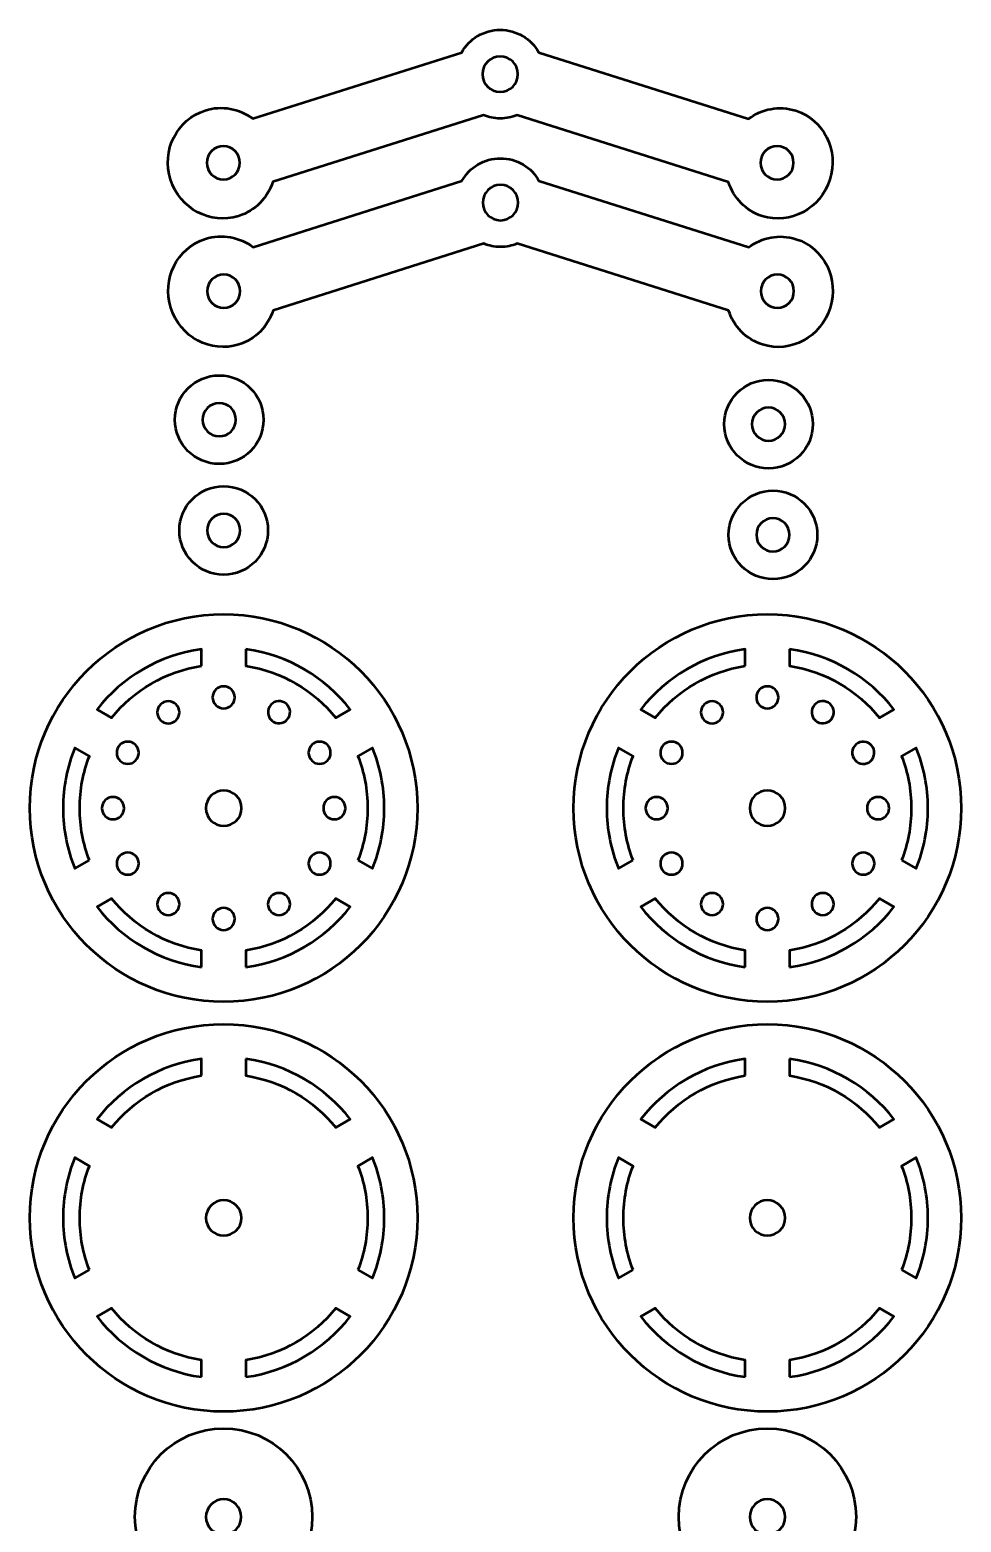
# Model space of a CAD drawing. Header units: inches. Extents: x -370 to 849, y -422 to 797.
# Drawn here: x -66.3 to 17.8, y 661.5 to 796.3 of the extents above; entities that cross this region are included whole.
import ezdxf

# ---------------------------------------------------------------- set-up
doc = ezdxf.new("R2010")
doc.units = ezdxf.units.IN
doc.header["$MEASUREMENT"] = 0
doc.layers.add('Layer 1', color=7, linetype='Continuous')

# ---------------------------------------------------------------- blocks, each defined once
blk = doc.blocks.new('block 30')
at = {"layer": 'Layer 1', "color": 7, "lineweight": 50, "true_color": 0xffffff}
for points, knots in [([(-48.82, 743.49), (-58.48, 743.49), (-66.31, 735.65), (-66.31, 725.99), (-66.31, 716.32), (-58.48, 708.49), (-48.82, 708.49), (-39.15, 708.49), (-31.32, 716.32), (-31.32, 725.99), (-31.31, 735.65), (-39.15, 743.49), (-48.82, 743.49)], [0, 0, 0, 0, 1, 1, 1, 2, 2, 2, 3, 3, 3, 4, 4, 4, 4]), ([(-50.81, 738.83), (-54.08, 738.33), (-56.95, 736.6), (-58.94, 734.14), (-58.94, 734.14), (-60.25, 734.89), (-60.25, 734.89), (-57.98, 737.8), (-54.64, 739.82), (-50.81, 740.34), (-50.81, 740.34), (-50.81, 738.83), (-50.81, 738.83)], [0, 0, 0, 0, 1, 1, 1, 2, 2, 2, 3, 3, 3, 4, 4, 4, 4]), ([(-46.81, 740.34), (-42.99, 739.82), (-39.65, 737.8), (-37.38, 734.9), (-37.38, 734.9), (-38.69, 734.14), (-38.69, 734.14), (-40.68, 736.6), (-43.54, 738.33), (-46.81, 738.83), (-46.81, 738.83), (-46.81, 740.34), (-46.81, 740.34)], [0, 0, 0, 0, 1, 1, 1, 2, 2, 2, 3, 3, 3, 4, 4, 4, 4]), ([(-60.94, 721.29), (-60.94, 721.29), (-62.25, 720.54), (-62.25, 720.54), (-62.94, 722.22), (-63.32, 724.06), (-63.32, 725.98), (-63.32, 727.91), (-62.94, 729.75), (-62.25, 731.43), (-62.25, 731.43), (-60.94, 730.68), (-60.94, 730.68), (-61.5, 729.22), (-61.81, 727.64), (-61.81, 725.98), (-61.81, 724.33), (-61.5, 722.75), (-60.94, 721.29)], [0, 0, 0, 0, 1, 1, 1, 2, 2, 2, 3, 3, 3, 4, 4, 4, 5, 5, 5, 6, 6, 6, 6]), ([(-36.69, 721.29), (-36.13, 722.75), (-35.81, 724.33), (-35.81, 725.98), (-35.81, 727.64), (-36.13, 729.22), (-36.69, 730.67), (-36.69, 730.67), (-35.38, 731.43), (-35.38, 731.43), (-34.69, 729.75), (-34.31, 727.91), (-34.31, 725.98), (-34.31, 724.06), (-34.69, 722.22), (-35.38, 720.54), (-35.38, 720.54), (-36.69, 721.29), (-36.69, 721.29)], [0, 0, 0, 0, 1, 1, 1, 2, 2, 2, 3, 3, 3, 4, 4, 4, 5, 5, 5, 6, 6, 6, 6]), ([(-48.81, 724.38), (-49.7, 724.38), (-50.41, 725.1), (-50.41, 725.98), (-50.41, 726.87), (-49.7, 727.58), (-48.81, 727.58), (-47.93, 727.58), (-47.21, 726.87), (-47.21, 725.98), (-47.21, 725.1), (-47.93, 724.38), (-48.81, 724.38)], [0, 0, 0, 0, 1, 1, 1, 2, 2, 2, 3, 3, 3, 4, 4, 4, 4]), ([(-50.81, 711.62), (-54.64, 712.15), (-57.98, 714.17), (-60.25, 717.07), (-60.25, 717.07), (-58.93, 717.83), (-58.93, 717.83), (-56.95, 715.37), (-54.08, 713.64), (-50.81, 713.14), (-50.81, 713.14), (-50.81, 711.62), (-50.81, 711.62), (-50.81, 711.62), (-50.81, 711.62), (-50.81, 711.62)], [0, 0, 0, 0, 1, 1, 1, 2, 2, 2, 3, 3, 3, 4, 4, 4, 5, 5, 5, 5]), ([(-46.81, 711.62), (-46.81, 711.62), (-46.81, 713.14), (-46.81, 713.14), (-43.54, 713.64), (-40.68, 715.37), (-38.69, 717.83), (-38.69, 717.83), (-37.38, 717.07), (-37.38, 717.07), (-39.65, 714.17), (-42.99, 712.15), (-46.81, 711.62)], [0, 0, 0, 0, 1, 1, 1, 2, 2, 2, 3, 3, 3, 4, 4, 4, 4]), ([(-48.82, 706.48), (-58.48, 706.48), (-66.31, 698.65), (-66.31, 688.98), (-66.31, 679.32), (-58.48, 671.49), (-48.82, 671.49), (-39.15, 671.49), (-31.32, 679.32), (-31.32, 688.98), (-31.31, 698.65), (-39.15, 706.48), (-48.82, 706.48)], [0, 0, 0, 0, 1, 1, 1, 2, 2, 2, 3, 3, 3, 4, 4, 4, 4]), ([(-50.81, 701.83), (-54.08, 701.33), (-56.95, 699.6), (-58.94, 697.14), (-58.94, 697.14), (-60.25, 697.89), (-60.25, 697.89), (-57.98, 700.8), (-54.64, 702.82), (-50.81, 703.34), (-50.81, 703.34), (-50.81, 701.83), (-50.81, 701.83)], [0, 0, 0, 0, 1, 1, 1, 2, 2, 2, 3, 3, 3, 4, 4, 4, 4]), ([(-46.81, 703.34), (-42.99, 702.82), (-39.65, 700.8), (-37.38, 697.9), (-37.38, 697.9), (-38.69, 697.14), (-38.69, 697.14), (-40.68, 699.6), (-43.54, 701.33), (-46.81, 701.83), (-46.81, 701.83), (-46.81, 703.34), (-46.81, 703.34)], [0, 0, 0, 0, 1, 1, 1, 2, 2, 2, 3, 3, 3, 4, 4, 4, 4]), ([(-60.94, 684.29), (-60.94, 684.29), (-62.25, 683.54), (-62.25, 683.54), (-62.94, 685.22), (-63.32, 687.06), (-63.32, 688.98), (-63.32, 690.91), (-62.94, 692.75), (-62.25, 694.43), (-62.25, 694.43), (-60.94, 693.67), (-60.94, 693.67), (-61.5, 692.22), (-61.81, 690.64), (-61.81, 688.98), (-61.81, 687.33), (-61.5, 685.75), (-60.94, 684.29)], [0, 0, 0, 0, 1, 1, 1, 2, 2, 2, 3, 3, 3, 4, 4, 4, 5, 5, 5, 6, 6, 6, 6]), ([(-36.69, 684.29), (-36.13, 685.75), (-35.81, 687.33), (-35.81, 688.98), (-35.81, 690.64), (-36.13, 692.22), (-36.69, 693.67), (-36.69, 693.67), (-35.38, 694.43), (-35.38, 694.43), (-34.69, 692.75), (-34.31, 690.91), (-34.31, 688.98), (-34.31, 687.06), (-34.69, 685.22), (-35.38, 683.54), (-35.38, 683.54), (-36.69, 684.29), (-36.69, 684.29)], [0, 0, 0, 0, 1, 1, 1, 2, 2, 2, 3, 3, 3, 4, 4, 4, 5, 5, 5, 6, 6, 6, 6]), ([(-48.81, 687.38), (-49.7, 687.38), (-50.41, 688.1), (-50.41, 688.98), (-50.41, 689.87), (-49.7, 690.58), (-48.81, 690.58), (-47.93, 690.58), (-47.21, 689.87), (-47.21, 688.98), (-47.21, 688.1), (-47.93, 687.38), (-48.81, 687.38)], [0, 0, 0, 0, 1, 1, 1, 2, 2, 2, 3, 3, 3, 4, 4, 4, 4]), ([(-50.81, 674.62), (-54.64, 675.15), (-57.98, 677.17), (-60.25, 680.07), (-60.25, 680.07), (-58.93, 680.83), (-58.93, 680.83), (-56.95, 678.37), (-54.08, 676.64), (-50.81, 676.14), (-50.81, 676.14), (-50.81, 674.62), (-50.81, 674.62), (-50.81, 674.62), (-50.81, 674.62), (-50.81, 674.62)], [0, 0, 0, 0, 1, 1, 1, 2, 2, 2, 3, 3, 3, 4, 4, 4, 5, 5, 5, 5]), ([(-46.81, 674.62), (-46.81, 674.62), (-46.81, 676.14), (-46.81, 676.14), (-43.54, 676.64), (-40.68, 678.37), (-38.69, 680.83), (-38.69, 680.83), (-37.38, 680.07), (-37.38, 680.07), (-39.65, 677.17), (-42.99, 675.15), (-46.81, 674.62)], [0, 0, 0, 0, 1, 1, 1, 2, 2, 2, 3, 3, 3, 4, 4, 4, 4]), ([(-48.82, 669.98), (-53.23, 669.98), (-56.82, 666.4), (-56.82, 661.98), (-56.82, 657.57), (-53.23, 653.98), (-48.82, 653.98), (-44.4, 653.98), (-40.81, 657.57), (-40.81, 661.98), (-40.82, 666.4), (-44.4, 669.98), (-48.82, 669.98)], [0, 0, 0, 0, 1, 1, 1, 2, 2, 2, 3, 3, 3, 4, 4, 4, 4]), ([(-48.82, 660.38), (-49.7, 660.38), (-50.41, 661.1), (-50.41, 661.98), (-50.41, 662.87), (-49.7, 663.58), (-48.82, 663.58), (-47.93, 663.58), (-47.22, 662.87), (-47.22, 661.98), (-47.22, 661.1), (-47.93, 660.38), (-48.82, 660.38)], [0, 0, 0, 0, 1, 1, 1, 2, 2, 2, 3, 3, 3, 4, 4, 4, 4])]:
    blk.add_open_spline(points, degree=3, knots=knots, dxfattribs=at)
at = {"layer": 'Layer 1', "color": 240, "lineweight": 50, "true_color": 0xed1c24}
for points in [[(-48.81, 736.98), (-48.26, 736.98), (-47.81, 736.54), (-47.81, 735.98), (-47.81, 735.43), (-48.26, 734.98), (-48.81, 734.98), (-49.37, 734.98), (-49.81, 735.43), (-49.81, 735.98), (-49.81, 736.54), (-49.37, 736.98), (-48.81, 736.98)], [(-42.95, 734.14), (-43.22, 733.67), (-43.84, 733.5), (-44.31, 733.78), (-44.79, 734.05), (-44.95, 734.67), (-44.68, 735.14), (-44.4, 735.62), (-43.79, 735.79), (-43.31, 735.51), (-42.84, 735.23), (-42.67, 734.62), (-42.95, 734.14)], [(-53.81, 735.64), (-53.26, 735.64), (-52.81, 735.2), (-52.81, 734.64), (-52.81, 734.09), (-53.26, 733.64), (-53.81, 733.64), (-54.37, 733.64), (-54.81, 734.09), (-54.81, 734.64), (-54.81, 735.2), (-54.37, 735.64), (-53.81, 735.64)], [(-57.47, 731.98), (-56.92, 731.98), (-56.48, 731.54), (-56.48, 730.98), (-56.48, 730.43), (-56.92, 729.98), (-57.47, 729.98), (-58.03, 729.98), (-58.47, 730.43), (-58.47, 730.98), (-58.47, 731.54), (-58.03, 731.98), (-57.47, 731.98)], [(-40.15, 731.98), (-39.6, 731.98), (-39.15, 731.54), (-39.15, 730.98), (-39.15, 730.43), (-39.6, 729.98), (-40.15, 729.98), (-40.71, 729.98), (-41.15, 730.43), (-41.15, 730.98), (-41.15, 731.54), (-40.71, 731.98), (-40.15, 731.98)], [(-58.81, 726.98), (-58.26, 726.98), (-57.81, 726.54), (-57.81, 725.98), (-57.81, 725.43), (-58.26, 724.98), (-58.81, 724.98), (-59.37, 724.98), (-59.81, 725.43), (-59.81, 725.98), (-59.81, 726.54), (-59.37, 726.98), (-58.81, 726.98)], [(-38.81, 726.98), (-38.26, 726.98), (-37.81, 726.54), (-37.81, 725.98), (-37.81, 725.43), (-38.26, 724.98), (-38.81, 724.98), (-39.37, 724.98), (-39.81, 725.43), (-39.81, 725.98), (-39.81, 726.54), (-39.37, 726.98), (-38.81, 726.98)], [(-57.47, 721.98), (-56.92, 721.98), (-56.48, 721.54), (-56.48, 720.98), (-56.48, 720.43), (-56.92, 719.98), (-57.47, 719.98), (-58.03, 719.98), (-58.47, 720.43), (-58.47, 720.98), (-58.47, 721.54), (-58.03, 721.98), (-57.47, 721.98)], [(-40.15, 721.98), (-39.6, 721.98), (-39.15, 721.54), (-39.15, 720.98), (-39.15, 720.43), (-39.6, 719.98), (-40.15, 719.98), (-40.71, 719.98), (-41.15, 720.43), (-41.15, 720.98), (-41.15, 721.54), (-40.71, 721.98), (-40.15, 721.98)], [(-53.81, 718.32), (-53.26, 718.32), (-52.81, 717.88), (-52.81, 717.32), (-52.81, 716.77), (-53.26, 716.32), (-53.81, 716.32), (-54.37, 716.32), (-54.81, 716.77), (-54.81, 717.32), (-54.81, 717.88), (-54.37, 718.32), (-53.81, 718.32)], [(-43.81, 718.32), (-43.26, 718.32), (-42.81, 717.88), (-42.81, 717.32), (-42.81, 716.77), (-43.26, 716.32), (-43.81, 716.32), (-44.37, 716.32), (-44.81, 716.77), (-44.81, 717.32), (-44.81, 717.88), (-44.37, 718.32), (-43.81, 718.32)], [(-48.81, 716.98), (-48.26, 716.98), (-47.81, 716.54), (-47.81, 715.98), (-47.81, 715.43), (-48.26, 714.98), (-48.81, 714.98), (-49.37, 714.98), (-49.81, 715.43), (-49.81, 715.98), (-49.81, 716.54), (-49.37, 716.98), (-48.81, 716.98)]]:
    blk.add_open_spline(points, degree=3, knots=[0, 0, 0, 0, 1, 1, 1, 2, 2, 2, 3, 3, 3, 4, 4, 4, 4], dxfattribs=at)
blk = doc.blocks.new('block 33')
at = {"layer": 'Layer 1', "color": 7, "lineweight": 50, "true_color": 0xffffff}
for points, knots in [([(0.29, 743.49), (-9.38, 743.49), (-17.21, 735.65), (-17.21, 725.99), (-17.21, 716.32), (-9.38, 708.49), (0.29, 708.49), (9.95, 708.49), (17.79, 716.32), (17.79, 725.99), (17.79, 735.65), (9.95, 743.49), (0.29, 743.49)], [0, 0, 0, 0, 1, 1, 1, 2, 2, 2, 3, 3, 3, 4, 4, 4, 4]), ([(-1.71, 738.83), (-4.98, 738.33), (-7.85, 736.6), (-9.84, 734.14), (-9.84, 734.14), (-11.15, 734.89), (-11.15, 734.89), (-8.88, 737.8), (-5.54, 739.82), (-1.71, 740.34), (-1.71, 740.34), (-1.71, 738.83), (-1.71, 738.83)], [0, 0, 0, 0, 1, 1, 1, 2, 2, 2, 3, 3, 3, 4, 4, 4, 4]), ([(2.29, 740.34), (6.11, 739.82), (9.45, 737.8), (11.72, 734.9), (11.72, 734.9), (10.41, 734.14), (10.41, 734.14), (8.42, 736.6), (5.55, 738.33), (2.29, 738.83), (2.29, 738.83), (2.29, 740.34), (2.29, 740.34)], [0, 0, 0, 0, 1, 1, 1, 2, 2, 2, 3, 3, 3, 4, 4, 4, 4]), ([(-11.84, 721.29), (-11.84, 721.29), (-13.15, 720.54), (-13.15, 720.54), (-13.84, 722.22), (-14.22, 724.06), (-14.22, 725.98), (-14.22, 727.91), (-13.84, 729.75), (-13.15, 731.43), (-13.15, 731.43), (-11.84, 730.68), (-11.84, 730.68), (-12.4, 729.22), (-12.71, 727.64), (-12.71, 725.98), (-12.71, 724.33), (-12.4, 722.75), (-11.84, 721.29)], [0, 0, 0, 0, 1, 1, 1, 2, 2, 2, 3, 3, 3, 4, 4, 4, 5, 5, 5, 6, 6, 6, 6]), ([(12.41, 721.29), (12.97, 722.75), (13.28, 724.33), (13.28, 725.98), (13.28, 727.64), (12.97, 729.22), (12.41, 730.67), (12.41, 730.67), (13.72, 731.43), (13.72, 731.43), (14.41, 729.75), (14.79, 727.91), (14.79, 725.98), (14.79, 724.06), (14.41, 722.22), (13.72, 720.54), (13.72, 720.54), (12.41, 721.29), (12.41, 721.29)], [0, 0, 0, 0, 1, 1, 1, 2, 2, 2, 3, 3, 3, 4, 4, 4, 5, 5, 5, 6, 6, 6, 6]), ([(0.29, 724.38), (-0.6, 724.38), (-1.31, 725.1), (-1.31, 725.98), (-1.31, 726.87), (-0.6, 727.58), (0.29, 727.58), (1.17, 727.58), (1.89, 726.87), (1.89, 725.98), (1.89, 725.1), (1.17, 724.38), (0.29, 724.38)], [0, 0, 0, 0, 1, 1, 1, 2, 2, 2, 3, 3, 3, 4, 4, 4, 4]), ([(-1.71, 711.62), (-5.54, 712.15), (-8.88, 714.17), (-11.15, 717.07), (-11.15, 717.07), (-9.84, 717.83), (-9.84, 717.83), (-7.85, 715.37), (-4.98, 713.64), (-1.71, 713.14), (-1.71, 713.14), (-1.71, 711.62), (-1.71, 711.62)], [0, 0, 0, 0, 1, 1, 1, 2, 2, 2, 3, 3, 3, 4, 4, 4, 4]), ([(2.29, 711.62), (2.29, 711.62), (2.29, 713.14), (2.29, 713.14), (5.56, 713.64), (8.42, 715.37), (10.41, 717.83), (10.41, 717.83), (11.72, 717.07), (11.72, 717.07), (9.46, 714.17), (6.11, 712.15), (2.29, 711.62)], [0, 0, 0, 0, 1, 1, 1, 2, 2, 2, 3, 3, 3, 4, 4, 4, 4]), ([(0.29, 706.48), (-9.38, 706.48), (-17.21, 698.65), (-17.21, 688.98), (-17.21, 679.32), (-9.38, 671.49), (0.29, 671.49), (9.95, 671.49), (17.79, 679.32), (17.79, 688.98), (17.79, 698.65), (9.95, 706.48), (0.29, 706.48)], [0, 0, 0, 0, 1, 1, 1, 2, 2, 2, 3, 3, 3, 4, 4, 4, 4]), ([(-1.71, 701.83), (-4.98, 701.33), (-7.85, 699.6), (-9.84, 697.14), (-9.84, 697.14), (-11.15, 697.89), (-11.15, 697.89), (-8.88, 700.8), (-5.54, 702.82), (-1.71, 703.34), (-1.71, 703.34), (-1.71, 701.83), (-1.71, 701.83)], [0, 0, 0, 0, 1, 1, 1, 2, 2, 2, 3, 3, 3, 4, 4, 4, 4]), ([(2.29, 703.34), (6.11, 702.82), (9.45, 700.8), (11.72, 697.9), (11.72, 697.9), (10.41, 697.14), (10.41, 697.14), (8.42, 699.6), (5.55, 701.33), (2.29, 701.83), (2.29, 701.83), (2.29, 703.34), (2.29, 703.34)], [0, 0, 0, 0, 1, 1, 1, 2, 2, 2, 3, 3, 3, 4, 4, 4, 4]), ([(-11.84, 684.29), (-11.84, 684.29), (-13.15, 683.54), (-13.15, 683.54), (-13.84, 685.22), (-14.22, 687.06), (-14.22, 688.98), (-14.22, 690.91), (-13.84, 692.75), (-13.15, 694.43), (-13.15, 694.43), (-11.84, 693.67), (-11.84, 693.67), (-12.4, 692.22), (-12.71, 690.64), (-12.71, 688.98), (-12.71, 687.33), (-12.4, 685.75), (-11.84, 684.29)], [0, 0, 0, 0, 1, 1, 1, 2, 2, 2, 3, 3, 3, 4, 4, 4, 5, 5, 5, 6, 6, 6, 6]), ([(12.41, 684.29), (12.97, 685.75), (13.28, 687.33), (13.28, 688.98), (13.28, 690.64), (12.97, 692.22), (12.41, 693.67), (12.41, 693.67), (13.72, 694.43), (13.72, 694.43), (14.41, 692.75), (14.79, 690.91), (14.79, 688.98), (14.79, 687.06), (14.41, 685.22), (13.72, 683.54), (13.72, 683.54), (12.41, 684.29), (12.41, 684.29)], [0, 0, 0, 0, 1, 1, 1, 2, 2, 2, 3, 3, 3, 4, 4, 4, 5, 5, 5, 6, 6, 6, 6]), ([(0.29, 687.38), (-0.6, 687.38), (-1.31, 688.1), (-1.31, 688.98), (-1.31, 689.87), (-0.6, 690.58), (0.29, 690.58), (1.17, 690.58), (1.89, 689.87), (1.89, 688.98), (1.89, 688.1), (1.17, 687.38), (0.29, 687.38)], [0, 0, 0, 0, 1, 1, 1, 2, 2, 2, 3, 3, 3, 4, 4, 4, 4]), ([(-1.71, 674.62), (-5.54, 675.15), (-8.88, 677.17), (-11.15, 680.07), (-11.15, 680.07), (-9.84, 680.83), (-9.84, 680.83), (-7.85, 678.37), (-4.98, 676.64), (-1.71, 676.14), (-1.71, 676.14), (-1.71, 674.62), (-1.71, 674.62)], [0, 0, 0, 0, 1, 1, 1, 2, 2, 2, 3, 3, 3, 4, 4, 4, 4]), ([(2.29, 674.62), (2.29, 674.62), (2.29, 676.14), (2.29, 676.14), (5.56, 676.64), (8.42, 678.37), (10.41, 680.83), (10.41, 680.83), (11.72, 680.07), (11.72, 680.07), (9.46, 677.17), (6.11, 675.15), (2.29, 674.62)], [0, 0, 0, 0, 1, 1, 1, 2, 2, 2, 3, 3, 3, 4, 4, 4, 4]), ([(0.29, 669.98), (-4.13, 669.98), (-7.71, 666.4), (-7.71, 661.98), (-7.71, 657.57), (-4.14, 653.98), (0.29, 653.98), (4.7, 653.98), (8.29, 657.57), (8.29, 661.98), (8.29, 666.4), (4.7, 669.98), (0.29, 669.98)], [0, 0, 0, 0, 1, 1, 1, 2, 2, 2, 3, 3, 3, 4, 4, 4, 4]), ([(0.29, 660.38), (-0.6, 660.38), (-1.31, 661.1), (-1.31, 661.98), (-1.31, 662.87), (-0.6, 663.58), (0.29, 663.58), (1.17, 663.58), (1.89, 662.87), (1.89, 661.98), (1.89, 661.1), (1.17, 660.38), (0.29, 660.38)], [0, 0, 0, 0, 1, 1, 1, 2, 2, 2, 3, 3, 3, 4, 4, 4, 4])]:
    blk.add_open_spline(points, degree=3, knots=knots, dxfattribs=at)
at = {"layer": 'Layer 1', "color": 240, "lineweight": 50, "true_color": 0xed1c24}
for points in [[(0.29, 736.98), (0.84, 736.98), (1.29, 736.54), (1.29, 735.98), (1.29, 735.43), (0.84, 734.98), (0.29, 734.98), (-0.27, 734.98), (-0.71, 735.43), (-0.71, 735.98), (-0.71, 736.54), (-0.27, 736.98), (0.29, 736.98)], [(6.15, 734.14), (5.88, 733.67), (5.26, 733.5), (4.79, 733.78), (4.31, 734.05), (4.15, 734.67), (4.42, 735.14), (4.7, 735.62), (5.31, 735.79), (5.79, 735.51), (6.26, 735.23), (6.43, 734.62), (6.15, 734.14)], [(-4.71, 735.64), (-4.16, 735.64), (-3.71, 735.2), (-3.71, 734.64), (-3.71, 734.09), (-4.16, 733.64), (-4.71, 733.64), (-5.27, 733.64), (-5.71, 734.09), (-5.71, 734.64), (-5.71, 735.2), (-5.27, 735.64), (-4.71, 735.64)], [(-8.37, 731.98), (-7.82, 731.98), (-7.37, 731.54), (-7.37, 730.98), (-7.37, 730.43), (-7.82, 729.98), (-8.37, 729.98), (-8.93, 729.98), (-9.37, 730.43), (-9.37, 730.98), (-9.37, 731.54), (-8.93, 731.98), (-8.37, 731.98)], [(8.45, 731.85), (8.92, 732.13), (9.54, 731.96), (9.81, 731.48), (10.09, 731.01), (9.92, 730.39), (9.45, 730.12), (8.97, 729.84), (8.36, 730.01), (8.08, 730.48), (7.8, 730.96), (7.97, 731.57), (8.45, 731.85)], [(-9.71, 726.98), (-9.16, 726.98), (-8.71, 726.54), (-8.71, 725.98), (-8.71, 725.43), (-9.16, 724.98), (-9.71, 724.98), (-10.27, 724.98), (-10.71, 725.43), (-10.71, 725.98), (-10.71, 726.54), (-10.27, 726.98), (-9.71, 726.98)], [(10.29, 726.98), (10.84, 726.98), (11.29, 726.54), (11.29, 725.98), (11.29, 725.43), (10.84, 724.98), (10.29, 724.98), (9.73, 724.98), (9.29, 725.43), (9.29, 725.98), (9.29, 726.54), (9.73, 726.98), (10.29, 726.98)], [(-8.37, 721.98), (-7.82, 721.98), (-7.37, 721.54), (-7.37, 720.98), (-7.37, 720.43), (-7.82, 719.98), (-8.37, 719.98), (-8.93, 719.98), (-9.37, 720.43), (-9.37, 720.98), (-9.37, 721.54), (-8.93, 721.98), (-8.37, 721.98)], [(8.95, 721.98), (9.5, 721.98), (9.95, 721.54), (9.95, 720.98), (9.95, 720.43), (9.5, 719.98), (8.95, 719.98), (8.39, 719.98), (7.95, 720.43), (7.95, 720.98), (7.95, 721.54), (8.39, 721.98), (8.95, 721.98)], [(-4.71, 718.32), (-4.16, 718.32), (-3.71, 717.88), (-3.71, 717.32), (-3.71, 716.77), (-4.16, 716.32), (-4.71, 716.32), (-5.27, 716.32), (-5.71, 716.77), (-5.71, 717.32), (-5.71, 717.88), (-5.27, 718.32), (-4.71, 718.32)], [(5.29, 718.32), (5.84, 718.32), (6.29, 717.88), (6.29, 717.32), (6.29, 716.77), (5.84, 716.32), (5.29, 716.32), (4.73, 716.32), (4.29, 716.77), (4.29, 717.32), (4.29, 717.88), (4.73, 718.32), (5.29, 718.32)], [(0.29, 716.98), (0.84, 716.98), (1.29, 716.54), (1.29, 715.98), (1.29, 715.43), (0.84, 714.98), (0.29, 714.98), (-0.27, 714.98), (-0.71, 715.43), (-0.71, 715.98), (-0.71, 716.54), (-0.27, 716.98), (0.29, 716.98)]]:
    blk.add_open_spline(points, degree=3, knots=[0, 0, 0, 0, 1, 1, 1, 2, 2, 2, 3, 3, 3, 4, 4, 4, 4], dxfattribs=at)

msp = doc.modelspace()

# ---------------------------------------------------------------- linework, layer by layer
at = {"layer": 'Layer 1', "color": 7, "lineweight": 50, "true_color": 0xffffff}
for points, knots in [([(2.85, 788.97), (1.35, 789.45), (-0.22, 789.12), (-1.42, 788.23), (-1.42, 788.23), (-20.36, 794.23), (-20.36, 794.23), (-21.05, 795.45), (-22.35, 796.26), (-23.84, 796.26), (-25.33, 796.26), (-26.63, 795.45), (-27.31, 794.23), (-27.31, 794.23), (-46.18, 788.25), (-46.18, 788.25), (-47.39, 789.14), (-48.97, 789.47), (-50.48, 788.99), (-53.04, 788.17), (-54.44, 785.38), (-53.61, 782.75), (-52.77, 780.12), (-50.02, 778.64), (-47.46, 779.45), (-45.95, 779.93), (-44.85, 781.11), (-44.37, 782.53), (-44.37, 782.53), (-25.36, 788.56), (-25.36, 788.56), (-24.89, 788.37), (-24.38, 788.26), (-23.84, 788.26), (-23.3, 788.26), (-22.79, 788.37), (-22.32, 788.56), (-22.32, 788.56), (-3.23, 782.51), (-3.23, 782.51), (-2.76, 781.09), (-1.67, 779.91), (-0.17, 779.44), (2.36, 778.64), (5.1, 780.12), (5.93, 782.75), (6.76, 785.38), (5.38, 788.17), (2.85, 788.97)], [0, 0, 0, 0, 1, 1, 1, 2, 2, 2, 3, 3, 3, 4, 4, 4, 5, 5, 5, 6, 6, 6, 7, 7, 7, 8, 8, 8, 9, 9, 9, 10, 10, 10, 11, 11, 11, 12, 12, 12, 13, 13, 13, 14, 14, 14, 15, 15, 15, 16, 16, 16, 16]), ([(-23.84, 790.66), (-24.72, 790.66), (-25.44, 791.38), (-25.44, 792.26), (-25.44, 793.15), (-24.72, 793.86), (-23.84, 793.86), (-22.95, 793.86), (-22.24, 793.15), (-22.24, 792.26), (-22.24, 791.38), (-22.96, 790.66), (-23.84, 790.66)], [0, 0, 0, 0, 1, 1, 1, 2, 2, 2, 3, 3, 3, 4, 4, 4, 4]), ([(-48.84, 782.76), (-49.67, 782.76), (-50.34, 783.43), (-50.34, 784.26), (-50.34, 785.09), (-49.67, 785.76), (-48.84, 785.76), (-48.01, 785.76), (-47.34, 785.09), (-47.34, 784.26), (-47.34, 783.43), (-48.01, 782.76), (-48.84, 782.76)], [0, 0, 0, 0, 1, 1, 1, 2, 2, 2, 3, 3, 3, 4, 4, 4, 4]), ([(1.16, 782.76), (0.33, 782.76), (-0.34, 783.43), (-0.34, 784.26), (-0.34, 785.09), (0.33, 785.76), (1.16, 785.76), (1.99, 785.76), (2.66, 785.09), (2.66, 784.26), (2.66, 783.43), (1.99, 782.76), (1.16, 782.76)], [0, 0, 0, 0, 1, 1, 1, 2, 2, 2, 3, 3, 3, 4, 4, 4, 4]), ([(2.87, 777.37), (1.37, 777.85), (-0.19, 777.52), (-1.4, 776.63), (-1.4, 776.63), (-20.34, 782.63), (-20.34, 782.63), (-21.02, 783.84), (-22.32, 784.66), (-23.81, 784.66), (-25.3, 784.66), (-26.6, 783.84), (-27.29, 782.63), (-27.29, 782.63), (-46.15, 776.65), (-46.15, 776.65), (-47.37, 777.54), (-48.94, 777.87), (-50.46, 777.39), (-53.02, 776.57), (-54.41, 773.78), (-53.58, 771.15), (-52.75, 768.52), (-49.99, 767.04), (-47.44, 767.85), (-45.92, 768.33), (-44.82, 769.51), (-44.34, 770.93), (-44.34, 770.93), (-25.33, 776.96), (-25.33, 776.96), (-24.86, 776.77), (-24.35, 776.66), (-23.81, 776.66), (-23.28, 776.66), (-22.77, 776.77), (-22.3, 776.96), (-22.3, 776.96), (-3.21, 770.91), (-3.21, 770.91), (-2.74, 769.49), (-1.65, 768.31), (-0.15, 767.84), (2.39, 767.04), (5.12, 768.52), (5.95, 771.15), (6.79, 773.78), (5.41, 776.57), (2.87, 777.37)], [0, 0, 0, 0, 1, 1, 1, 2, 2, 2, 3, 3, 3, 4, 4, 4, 5, 5, 5, 6, 6, 6, 7, 7, 7, 8, 8, 8, 9, 9, 9, 10, 10, 10, 11, 11, 11, 12, 12, 12, 13, 13, 13, 14, 14, 14, 15, 15, 15, 16, 16, 16, 16]), ([(-23.82, 779.06), (-24.7, 779.06), (-25.41, 779.78), (-25.41, 780.66), (-25.41, 781.55), (-24.7, 782.26), (-23.82, 782.26), (-22.93, 782.26), (-22.21, 781.55), (-22.21, 780.66), (-22.21, 779.78), (-22.93, 779.06), (-23.82, 779.06)], [0, 0, 0, 0, 1, 1, 1, 2, 2, 2, 3, 3, 3, 4, 4, 4, 4]), ([(-48.81, 771.16), (-49.64, 771.16), (-50.31, 771.83), (-50.31, 772.66), (-50.31, 773.49), (-49.64, 774.16), (-48.81, 774.16), (-47.99, 774.16), (-47.31, 773.49), (-47.31, 772.66), (-47.31, 771.83), (-47.99, 771.16), (-48.81, 771.16)], [0, 0, 0, 0, 1, 1, 1, 2, 2, 2, 3, 3, 3, 4, 4, 4, 4]), ([(1.19, 771.16), (0.36, 771.16), (-0.31, 771.83), (-0.31, 772.66), (-0.31, 773.49), (0.36, 774.16), (1.19, 774.16), (2.01, 774.16), (2.69, 773.49), (2.69, 772.66), (2.69, 771.83), (2.01, 771.16), (1.19, 771.16)], [0, 0, 0, 0, 1, 1, 1, 2, 2, 2, 3, 3, 3, 4, 4, 4, 4]), ([(-49.21, 765.06), (-51.42, 765.06), (-53.21, 763.27), (-53.21, 761.06), (-53.21, 758.85), (-51.42, 757.06), (-49.21, 757.06), (-47, 757.06), (-45.21, 758.85), (-45.21, 761.06), (-45.21, 763.27), (-47, 765.06), (-49.21, 765.06)], [0, 0, 0, 0, 1, 1, 1, 2, 2, 2, 3, 3, 3, 4, 4, 4, 4]), ([(0.39, 764.66), (-1.82, 764.66), (-3.61, 762.87), (-3.61, 760.66), (-3.61, 758.45), (-1.82, 756.66), (0.39, 756.66), (2.6, 756.66), (4.39, 758.45), (4.39, 760.66), (4.39, 762.87), (2.6, 764.66), (0.39, 764.66)], [0, 0, 0, 0, 1, 1, 1, 2, 2, 2, 3, 3, 3, 4, 4, 4, 4]), ([(-49.21, 759.56), (-50.04, 759.56), (-50.71, 760.23), (-50.71, 761.06), (-50.71, 761.89), (-50.04, 762.56), (-49.21, 762.56), (-48.38, 762.56), (-47.71, 761.89), (-47.71, 761.06), (-47.71, 760.23), (-48.38, 759.56), (-49.21, 759.56)], [0, 0, 0, 0, 1, 1, 1, 2, 2, 2, 3, 3, 3, 4, 4, 4, 4]), ([(0.39, 759.16), (-0.44, 759.16), (-1.11, 759.83), (-1.11, 760.66), (-1.11, 761.49), (-0.44, 762.16), (0.39, 762.16), (1.22, 762.16), (1.89, 761.49), (1.89, 760.66), (1.89, 759.83), (1.22, 759.16), (0.39, 759.16)], [0, 0, 0, 0, 1, 1, 1, 2, 2, 2, 3, 3, 3, 4, 4, 4, 4]), ([(-48.81, 755.06), (-51.02, 755.06), (-52.81, 753.27), (-52.81, 751.06), (-52.81, 748.85), (-51.02, 747.06), (-48.81, 747.06), (-46.6, 747.06), (-44.81, 748.85), (-44.81, 751.06), (-44.81, 753.27), (-46.6, 755.06), (-48.81, 755.06)], [0, 0, 0, 0, 1, 1, 1, 2, 2, 2, 3, 3, 3, 4, 4, 4, 4]), ([(0.79, 754.66), (-1.42, 754.66), (-3.21, 752.87), (-3.21, 750.66), (-3.21, 748.45), (-1.42, 746.66), (0.79, 746.66), (3, 746.66), (4.79, 748.45), (4.79, 750.66), (4.79, 752.87), (3, 754.66), (0.79, 754.66)], [0, 0, 0, 0, 1, 1, 1, 2, 2, 2, 3, 3, 3, 4, 4, 4, 4]), ([(-48.81, 749.56), (-49.64, 749.56), (-50.31, 750.23), (-50.31, 751.06), (-50.31, 751.89), (-49.64, 752.56), (-48.81, 752.56), (-47.98, 752.56), (-47.31, 751.89), (-47.31, 751.06), (-47.31, 750.23), (-47.98, 749.56), (-48.81, 749.56)], [0, 0, 0, 0, 1, 1, 1, 2, 2, 2, 3, 3, 3, 4, 4, 4, 4]), ([(0.79, 749.16), (-0.04, 749.16), (-0.71, 749.83), (-0.71, 750.66), (-0.71, 751.49), (-0.04, 752.16), (0.79, 752.16), (1.62, 752.16), (2.29, 751.49), (2.29, 750.66), (2.29, 749.83), (1.62, 749.16), (0.79, 749.16)], [0, 0, 0, 0, 1, 1, 1, 2, 2, 2, 3, 3, 3, 4, 4, 4, 4])]:
    msp.add_open_spline(points, degree=3, knots=knots, dxfattribs=at)

# ---------------------------------------------------------------- block references
at = {"layer": 'Layer 1'}
for name in ['block 30', 'block 33']:
    msp.add_blockref(name, (0, 0), dxfattribs=at)

doc.saveas('drawing.dxf')
